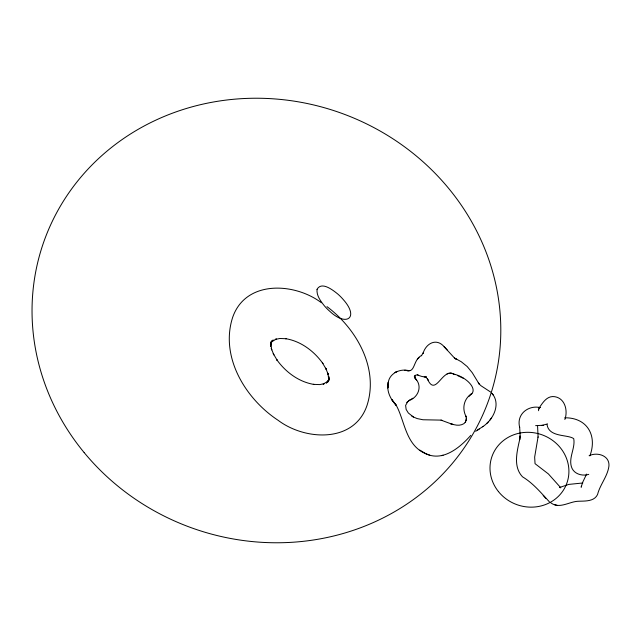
<?xml version="1.0" encoding="UTF-8"?>
<svg xmlns="http://www.w3.org/2000/svg" width="641" height="641" viewBox="0 0 641 641"><rect width="100%" height="100%" fill="white"/><g stroke="black" fill="none" stroke-linecap="round" stroke-linejoin="round"><path stroke-width="0.96" d="M559.946 487.561L560.819 487.817L548.392 473.931L535.043 463.667L534.658 457.097L538.063 436.874L537.599 426.281M519.987 437.555L519.699 439.646L520.115 434.63L519.643 427.01M520.083 436.385L520.115 435.936L519.939 438.027M538.031 437.33L538.063 436.874M388.005 384.095C386.739 392.188 391.05 399.856 396.426 405.553L391.707 399.471L396.426 405.553M388.158 383.118C389.175 373.342 400.048 368.303 408.91 370.674L406.955 370.578L409.984 370.562L408.149 370.674C415.192 371.86 413.469 359.16 421.698 355.426L421.353 355.747L423.405 352.646L423.084 353.247C426.065 343.296 436.601 337.511 444.413 347.029M519.763 439.173C517.095 451.32 512.856 466.616 522.519 476.816C533.2 483.274 540.972 492.793 549.377 501.799M564.857 419.51C568.014 410.921 565.226 398.486 554.906 396.715C547.053 395.321 542.623 402.804 538.937 408.301M589.896 455.847C597.508 435.543 587.204 417.491 564.705 417.796M538.849 409.383C538.552 407.756 540.563 407.388 539.626 407.668M581.547 486.255L581.139 487.224L582.733 482.176L586.603 474.084M482.505 426.802C493.121 420.175 501.446 403.926 491.791 393.189M489.98 419.999L491.375 418.14M406.875 402.596L407.828 401.49L405.617 405.416L406.138 409.439L408.325 412.972L413.373 416.995L411.61 415.921M413.285 416.938L417.107 418.557L422.972 419.759L441 420.111L451.296 423.933L450.847 423.757C456.232 425.584 460.11 425.912 463.908 423.661L465.703 421.802L465.262 422.427L466.504 418.829L466.215 420.712L466.127 416.137L466.311 416.987C461.648 408.678 463.747 398.734 471.864 393.47L470.766 394.712C478.547 388.903 465.574 376.555 453.796 374.12C442.306 367.253 435.736 397.829 427.443 378.999L428.356 380.482M407.636 401.707L407.203 402.147L409.903 399.984L408.557 400.921M471.271 394.095L468.916 396.475M486.912 423.284L488.17 422.034M470.79 435.359C460.07 447.426 443.179 461.768 426.049 453.836C405.521 445.623 404.791 420.56 396.21 405.288M417.499 359L419.062 357.574M539.418 407.884L540.099 407.532M409.118 400.529C418.02 397.444 422.523 386.723 415.929 379.135L416.642 380.265M475.662 431.321L483.09 426.409M410.969 399.383L412.82 398.221M477.521 430.087L479.436 428.861M547.534 423.877L541.917 425.488M397.324 371.371L394.968 372.557L395.946 372.068M539.554 407.7L539.73 407.62M447.057 373.951L449.341 373.166M559.497 487.497L568.767 484.404L582.813 482.985M539.986 407.556C528.785 405 516.173 413.79 519.659 427.363M589.111 455.719C597.148 451.801 609.743 455.422 608.95 465.943C607.676 476.327 600.04 484.492 597.548 494.54C594.215 501.534 585.425 501.006 578.927 501.23C569.488 501.238 559.825 509.467 550.875 502.881M441.369 455.655L443.075 455.254M588.75 474.364C582.06 476.479 573.31 473.931 571.323 466.44C568.711 457.097 575.442 447.995 573.735 438.676C567.974 434.269 548.96 437.619 547.037 424.63M543.376 425.247L535.644 425.64M424.646 376.828L425.68 376.796C422.275 377.517 414.839 373.639 418.172 375.097M424.214 376.836L426.321 377.004L425.48 376.403L427.795 379.568M559.593 487.497L559.809 487.537M416.979 374.889L415.456 375.273L414.759 376.211L415.007 375.642L414.703 377.781L414.527 376.443L414.847 377.886L414.471 376.684L414.999 378.014L414.31 376.539L414.951 377.701L414.503 376.9M404.455 370.306L407.988 370.674L405.264 370.386M450.439 373.07L451.456 373.222M442.218 420.408L441 420.111M554.609 504.683L556.909 505.276M429.75 455.19L426.049 453.836L419.759 450.078M452.546 424.318L453.003 424.47L450.847 423.757M455.174 374.648L452.506 373.615M457.85 375.706L463.419 378.318M447.306 350.058L444.181 346.789L454.413 357.958L461.28 361.748L467.193 366.532L472.257 372.717L479.115 383.983L478.274 382.781M455.527 358.792L456.688 359.441L454.413 357.958M321.437 302.76C294.572 282.505 245.519 279.684 232.595 317.559C219.903 357.109 245.631 398.958 278.138 420.32C304.996 440.575 354.056 443.404 366.981 405.529C379.095 368.311 356.46 328.641 326.99 306.638M490.621 392.044L481.006 385.754L479.027 383.855M543.183 495.397L545.755 498.329M493.37 395.176L492.328 393.846M414.711 377.269L414.447 376.844L416.201 379.568M538.568 409.551L538.608 410.721M270.662 342.903L270.654 346.356L271.175 341.709L270.454 344.842L271.944 340.812L270.582 343.528L273.21 339.97L271.223 342.11L276.399 338.985L275.221 339.45L279.796 338.488L286.263 338.72L285.421 338.632C300.757 341.068 314.106 351.108 322.952 363.583L322.335 362.702L326.325 369.464L325.74 368.206L328.328 374.753L327.855 373.198L328.905 380.177L328.913 376.732L328.392 381.371L329.121 378.238L327.623 382.268L328.993 379.56L326.365 383.118L328.344 380.97L323.176 384.095L324.346 383.63L319.771 384.592L313.313 384.368L314.154 384.456C298.81 382.02 285.469 371.98 276.624 359.505L277.241 360.386L273.25 353.616L273.835 354.882L271.247 348.327L271.72 349.89L270.662 342.903M387.869 385.073L387.837 388.029L388.31 382.116L387.869 385.073M317.047 289.331C316.382 295.621 320.668 301.126 324.338 305.789A51.681 48.243 19.7 0 0 329.987 311.486C346.396 326.942 359.497 317.76 343.336 299.643A51.681 48.243 19.7 0 0 337.687 293.955C332.831 290.036 321.574 281.135 317.047 289.331M84.171 452.594A236.112 220.432 19.7 0 0 485.181 409.262A236.112 220.432 19.7 0 0 229.911 99.643A236.112 220.432 19.7 0 0 84.171 452.594M498.426 491.551A39.75 37.114 19.7 0 0 566.083 485.149A39.75 37.114 19.7 0 0 523.849 432.491A39.75 37.114 19.7 0 0 498.426 491.551"/></g></svg>
